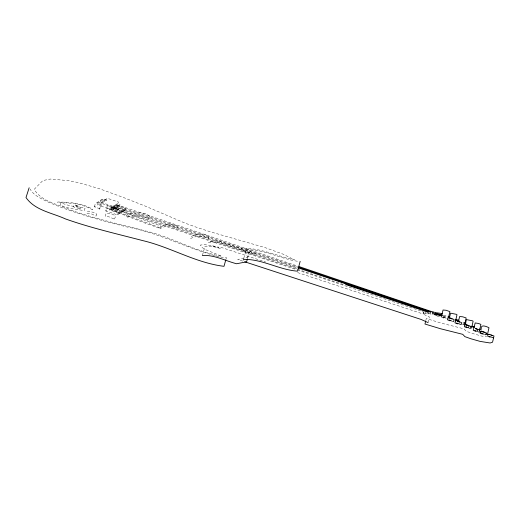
<?xml version="1.0" encoding="UTF-8"?>
<svg xmlns="http://www.w3.org/2000/svg" width="520" height="520" viewBox="0 0 520 520"><rect width="100%" height="100%" fill="white"/><g stroke="black" fill="none" stroke-linecap="round" stroke-linejoin="round"><path stroke-width="0.39" stroke-dasharray="2.6 1.95" d="M429.098 312.585L428.792 313.872L422.299 313.722L296.536 272.226M427.999 322.55L429.325 316.94L423.118 314.1L423.566 312.195L422.754 311.818M423.137 313.742L423.592 311.838L424.665 312.221M425.12 313.788L425.575 311.877M426.797 313.827L427.251 311.909M425.906 320.112L426.283 318.539L441.942 323.317L464.016 328.835L466.154 331.24L472.166 333.385L481.319 335.998L486.714 336.837M243.646 258.583L246.363 249.769C264.537 249.197 281.06 259.324 298.688 261.391M247.631 258.167L249.243 252.323L244.133 251.05L241.092 249.411L241.774 248.3C259.981 247.65 277.062 256.055 294.45 259.896L283.445 254.293L265.317 247.676L210.425 231.829L196.528 227.286L185.081 223.145L145.581 206.232L122.895 197.281L98.872 188.539L78.325 182.605L68.38 180.603L50.225 179.049L42.841 180.564L34.197 189.345C41.613 201.838 57.798 203.983 69.901 209.736C94.367 218.569 119.821 224.218 144.957 230.789C171.399 236.815 195.175 251.713 221.904 256.302L205.758 249.743L201.65 247.228L200.421 245.056L204.808 244.621L218.9 247.189M226.025 259.051L226.428 257.595L223.938 257.745L219.667 256.893M202.378 255.508L204.958 246.435C210.178 245.681 215.469 247.039 220.467 248.495M160.381 227.883L160.921 226.05L146.439 220.916L107.413 205.498L105.781 210.834L106.177 211.296L107.224 207.87L160.381 227.883L159.198 228.078L143.377 222.495L100.516 205.797M119.236 213.655L119.892 211.478L111.508 208.702M120.627 212.927L121.29 210.73L112.84 207.935M121.778 212.322L122.447 210.113M122.96 211.705L123.637 209.482M124.234 211.036L124.917 208.8M117.039 214.799L125.294 210.483L125.97 208.234L117.364 205.328L118.372 202.014L107.432 198.308L94.361 206.817L100.087 208.832L101.738 203.476L118.651 209.489L110.409 206.726L109.441 209.898L117.695 212.654L117.039 214.799L105.781 210.834M118.131 214.233L118.788 212.069L110.448 209.313M94.361 206.817L95.309 203.749L102.154 199.167L106.698 200.701L106.23 201.006L103.168 199.972L97.201 203.905L97.513 202.878L103.493 198.906L106.555 199.94L100.471 203.873L99.587 205.264L100.295 202.963M80.659 208.669L80.828 208.111M112.977 207.597L113.568 205.784L297.726 267.709M115.804 208.546L116.395 206.739M101.738 203.476L101.101 203.892L99.463 209.228L100.087 208.832M249.243 252.323L248.593 252.467L247.189 257.55L237.744 259.5L243.133 261.261M442.839 317.109L446.303 317.876M443.521 315.269L448.13 316.42M218.959 256.75C187.649 248.781 158.997 232.739 126.997 226.993C100.535 220.311 74.133 213.161 48.977 202.423C42.114 198.998 34.073 196.079 30.088 189.053M443.293 315.894L447.2 316.992M442.929 316.459L446.765 317.551M462.859 322.133L464.393 322.569M442.878 317.207L446.732 318.377M462.943 323.317L464.484 323.784M428.532 313.404L433.179 314.821M437.047 316.004L446.342 318.844M220.811 247.28L265.675 262.041M110.831 208.097L296.504 269.685M297.271 269.939L422.825 311.578M111.898 207.474L344.812 284.993M113.249 206.687L297.18 268.32M256.016 253.624L218.172 240.87L208.969 241.469L208.618 242.71L217.815 242.144L255.678 254.872M101.166 202.371L125.294 210.483M115.518 205.368L297.713 266.968M116.753 204.646L297.525 266.045M212.719 245.758L218.79 247.949M114.68 205.238C112.411 210.457 122.473 206.089 114.68 205.238M119.977 204.763C118.814 210.958 113.106 200.681 119.977 204.763M118.723 205.484L118.105 207.253L115.2 206.284L115.837 204.451L118.723 205.484M115.037 207.603C113.848 213.558 108.335 203.749 115.037 207.603M114.263 219.063C118.274 214.357 109.337 213.401 106.177 213.181L105.203 216.359L109.161 216.886L114.263 219.063M113.952 208.28C112.353 214.299 107.666 203.918 113.952 208.28M75.758 205.725L78.494 206.635L75.758 205.725M79.599 209.125C82.05 206.069 76.453 205.465 74.263 205.094C71.389 208.52 78.026 206.908 79.599 209.125M208.923 236.672L208.344 238.713C203.119 234.559 196.365 236.113 190.684 238.414L191.256 236.431C196.924 234.091 203.697 232.472 208.923 236.672M177.6 226.766L177.112 228.449L175.754 227.331L168.565 225.244L159.939 228.527L160.413 226.902L169.058 223.555L176.248 225.641L177.6 226.766M149.474 216.086L148.603 219.024C142.311 213.766 133.608 216.261 126.295 217.256L127.153 214.409C134.453 213.356 143.202 210.763 149.474 216.086M92.593 209.235L92.417 209.8C82.316 203.691 69.336 202.742 57.642 202.54L57.818 201.988C69.511 202.176 82.498 203.112 92.593 209.235M96.694 214.097L96.083 216.08L91.585 213.974L86.912 213.297L87.529 211.308L88.173 211.133L93.392 212.362L96.694 214.097M85.013 208.182L84.24 210.665C76.225 209.086 67.626 208.8 60.236 205.056L61.016 202.592C68.393 206.369 76.999 206.615 85.013 208.182"/><path stroke-width="0.78" d="M487.461 334.536L488.995 327.711C486.479 326.528 480.181 323.57 481.182 329.485L479.629 329.011M479.349 331.318L480.909 324.428L478.582 323.479L475.202 322.946L473.239 330.304L475.716 331.318M480.714 332.885L481.143 330.993L486.408 332.872L485.986 334.75L484.972 334.626M471.536 328.153L473.122 321.211L472.609 320.84L466.414 319.599L465.094 325.097M477.802 329.622L477.373 331.513L474.89 330.499M468.956 325.975L468.513 327.892L465.978 326.853L466.421 324.935L468.319 325.715M455.423 320.899L454.974 322.836L457.561 323.895M455.546 320.983L456.996 314.717L456.476 314.346L450.541 313.17L449.332 318.208M458.478 321.282L459.628 316.511L462.761 316.817L466.128 317.941L464.328 326.658L466.863 327.697M448.416 317.961L449.891 311.642L446.206 310.291L443.04 310.005L441.506 316.433M430.541 313.267L430.846 311.974L298.486 267.228M432.406 313.957L432.861 312.013L433.999 312.039L433.537 313.983M425.724 320.899L424.976 324.038L440.661 328.789L462.755 334.334L464.906 336.654L470.938 338.78L480.097 341.387L490.113 342.992L492.557 342.193L494 335.998L488.813 334.152M300.157 261.326L297.55 271.167C279.279 269.861 262.392 258.993 243.705 259.389L243.243 260.058M247.429 258.895L246.623 261.82L236.567 263.75C225.316 260.865 214.299 254.65 202.378 255.508M225.817 259.779L223.99 266.318C195.605 262.873 170.378 247.046 142.649 240.584C116.785 233.825 90.636 227.87 65.416 218.907C52.098 212.784 34.886 210.425 26 197.529L29.153 187.772M449.481 317.954L447.837 317.779L447.375 319.728L450.015 320.808M452.634 321.386L453.648 321.503L454.097 319.553L449.507 317.661M469.45 328.276L470.464 328.393L470.899 326.476L466.492 324.662M478.29 331.89L479.303 332.014M489.704 334.522L488.053 334.321L487.63 336.187L490.029 337.168M493.584 337.863L489.288 336.394M434.779 312.539L442.208 313.547M435.071 313.157L441.981 314.886M448.13 316.42L449.663 316.797M434.714 313.482L442.513 315.673M455.787 319.404L458.906 320.281M434.499 314.054L441.396 316.017M455.195 319.95L459.024 321.042M464.393 322.569L465.926 323.011M434.388 314.62L436.703 315.322M464.484 323.784L466.031 324.252M472.199 326.137L474.513 326.839M471.113 326.411L474.214 327.353M244.673 261.768L420.947 319.391L427.999 322.55M462.852 324.285L463.574 324.526M345.67 284.57L428.37 312.306M298.493 267.969L429.247 311.942M299.058 266.572L432.861 312.013M485.836 333.736L487.071 334.204M449.026 319.911L451.659 320.99M456.625 323.024L461.182 324.591L461.63 322.654L457.119 320.794M481.624 333.255L484.068 334.256M482.417 334.054L479.973 333.053L480.402 331.175L484.49 332.377M475.41 328.334L479.732 330.115M450.138 318.227L452.114 319.039M457.074 321.081L459.661 322.147M475.325 328.601L477.185 329.368M490.906 335.017L492.102 335.51"/></g></svg>
